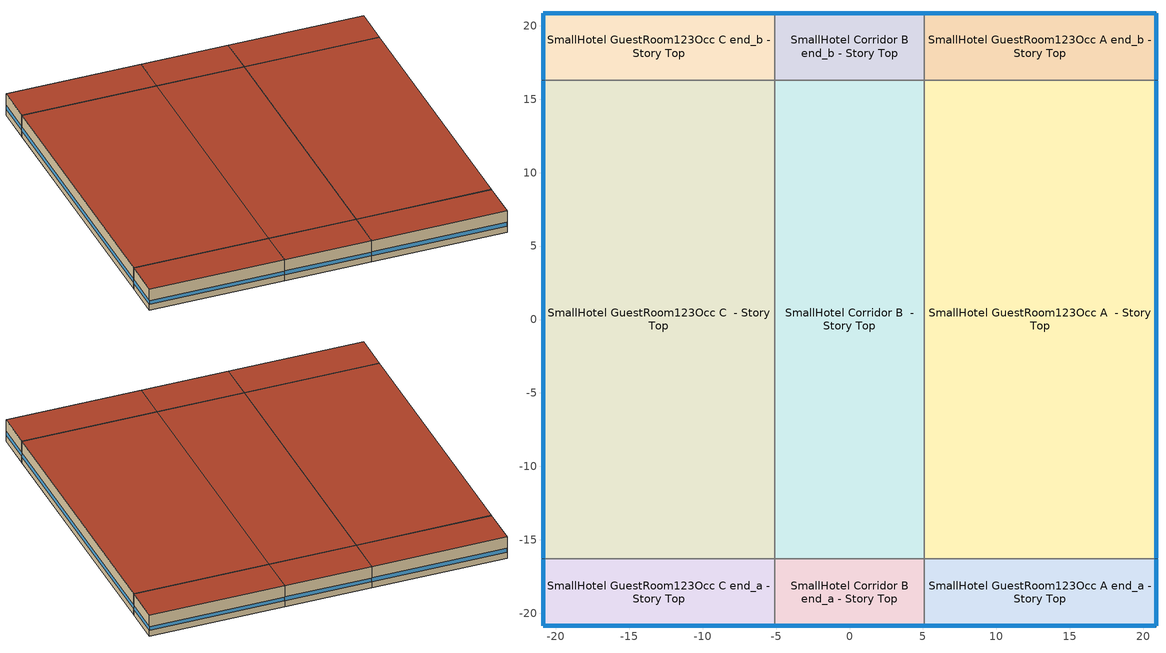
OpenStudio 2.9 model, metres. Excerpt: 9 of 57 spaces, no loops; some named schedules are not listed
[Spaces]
SmallHotel GuestRoom123Occ A end_a - Story Top
 floor adiabatic (Typical Interior Floor): 20.87,-20.87 5.08,-20.87 5.08,-16.3 20.87,-16.3 z2.74
 wall outside: 5.08,-20.87 20.87,-20.87 20.87,-16.3 z2.74:5.49
 wall to SmallHotel Corridor B end_a - Story Top: 5.08,-16.3 5.08,-20.87 z2.74:5.49
 wall to SmallHotel GuestRoom123Occ A  - Story Top: 20.87,-16.3 5.08,-16.3 z2.74:5.49
 window (Window U-0.91 SHGC 0.68): 5.11,-20.87 20.84,-20.87 / 20.87,-20.84 20.87,-16.32 z3.51:4
 roof outside (Typical IEAD Roof R-10.0): 20.87,-16.3 5.08,-16.3 5.08,-20.87 20.87,-20.87 z5.49
SmallHotel Corridor B end_a - Story Top
 floor adiabatic (Typical Interior Floor): 5.08,-20.87 -5.08,-20.87 -5.08,-16.3 5.08,-16.3 z2.74
 wall outside: -5.08,-20.87 5.08,-20.87 z2.74:5.49
 wall to SmallHotel GuestRoom123Occ C end_a - Story Top: -5.08,-16.3 -5.08,-20.87 z2.74:5.49
 wall to SmallHotel Corridor B  - Story Top: 5.08,-16.3 -5.08,-16.3 z2.74:5.49
 window (Window U-0.91 SHGC 0.68): -5.05,-20.87 5.05,-20.87 z3.51:4
 roof outside (Typical IEAD Roof R-10.0): 5.08,-16.3 -5.08,-16.3 -5.08,-20.87 5.08,-20.87 z5.49
SmallHotel GuestRoom123Occ C end_a - Story Top
 floor adiabatic (Typical Interior Floor): -5.08,-20.87 -20.87,-20.87 -20.87,-16.3 -5.08,-16.3 z2.74
 wall outside: -20.87,-16.3 -20.87,-20.87 -5.08,-20.87 z2.74:5.49
 wall to SmallHotel GuestRoom123Occ C  - Story Top: -5.08,-16.3 -20.87,-16.3 z2.74:5.49
 window (Window U-0.91 SHGC 0.68): -20.87,-16.32 -20.87,-20.84 / -20.84,-20.87 -5.11,-20.87 z3.51:4
 roof outside (Typical IEAD Roof R-10.0): -5.08,-16.3 -20.87,-16.3 -20.87,-20.87 -5.08,-20.87 z5.49
SmallHotel GuestRoom123Occ A  - Story Top
 floor adiabatic (Typical Interior Floor): 20.87,-16.3 5.08,-16.3 5.08,16.3 20.87,16.3 z2.74
 wall outside: 20.87,-16.3 20.87,16.3 z2.74:5.49
 wall to SmallHotel Corridor B  - Story Top: 5.08,16.3 5.08,-16.3 z2.74:5.49
 wall to SmallHotel GuestRoom123Occ A end_b - Story Top: 20.87,16.3 5.08,16.3 z2.74:5.49
 window (Window U-0.91 SHGC 0.68): 20.87,-16.27 20.87,16.27 z3.51:4
 roof outside (Typical IEAD Roof R-10.0): 20.87,16.3 5.08,16.3 5.08,-16.3 20.87,-16.3 z5.49
SmallHotel Corridor B  - Story Top
 floor adiabatic (Typical Interior Floor): 5.08,-16.3 -5.08,-16.3 -5.08,16.3 5.08,16.3 z2.74
 wall to SmallHotel GuestRoom123Occ C  - Story Top: -5.08,16.3 -5.08,-16.3 z2.74:5.49
 wall to SmallHotel Corridor B end_b - Story Top: 5.08,16.3 -5.08,16.3 z2.74:5.49
 roof outside (Typical IEAD Roof R-10.0): 5.08,16.3 -5.08,16.3 -5.08,-16.3 5.08,-16.3 z5.49
SmallHotel GuestRoom123Occ C  - Story Top
 floor adiabatic (Typical Interior Floor): -5.08,-16.3 -20.87,-16.3 -20.87,16.3 -5.08,16.3 z2.74
 wall outside: -20.87,16.3 -20.87,-16.3 z2.74:5.49
 wall to SmallHotel GuestRoom123Occ C end_b - Story Top: -5.08,16.3 -20.87,16.3 z2.74:5.49
 window (Window U-0.91 SHGC 0.68): -20.87,16.27 -20.87,-16.27 z3.51:4
 roof outside (Typical IEAD Roof R-10.0): -5.08,16.3 -20.87,16.3 -20.87,-16.3 -5.08,-16.3 z5.49
SmallHotel GuestRoom123Occ A end_b - Story Top
 floor adiabatic (Typical Interior Floor): 20.87,16.3 5.08,16.3 5.08,20.87 20.87,20.87 z2.74
 wall outside: 20.87,16.3 20.87,20.87 5.08,20.87 z2.74:5.49
 wall to SmallHotel Corridor B end_b - Story Top: 5.08,20.87 5.08,16.3 z2.74:5.49
 window (Window U-0.91 SHGC 0.68): 20.84,20.87 5.11,20.87 / 20.87,16.32 20.87,20.84 z3.51:4
 roof outside (Typical IEAD Roof R-10.0): 20.87,20.87 5.08,20.87 5.08,16.3 20.87,16.3 z5.49
SmallHotel Corridor B end_b - Story Top
 floor adiabatic (Typical Interior Floor): 5.08,16.3 -5.08,16.3 -5.08,20.87 5.08,20.87 z2.74
 wall outside: 5.08,20.87 -5.08,20.87 z2.74:5.49
 wall to SmallHotel GuestRoom123Occ C end_b - Story Top: -5.08,20.87 -5.08,16.3 z2.74:5.49
 window (Window U-0.91 SHGC 0.68): 5.05,20.87 -5.05,20.87 z3.51:4
 roof outside (Typical IEAD Roof R-10.0): 5.08,20.87 -5.08,20.87 -5.08,16.3 5.08,16.3 z5.49
SmallHotel GuestRoom123Occ C end_b - Story Top
 floor adiabatic (Typical Interior Floor): -5.08,16.3 -20.87,16.3 -20.87,20.87 -5.08,20.87 z2.74
 wall outside: -5.08,20.87 -20.87,20.87 -20.87,16.3 z2.74:5.49
 window (Window U-0.91 SHGC 0.68): -20.87,20.84 -20.87,16.32 / -5.11,20.87 -20.84,20.87 z3.51:4
 roof outside (Typical IEAD Roof R-10.0): -5.08,20.87 -20.87,20.87 -20.87,16.3 -5.08,16.3 z5.49
[Site]
Mobile Bates Field_AL_USA: Latitude {deg}=30.69; Longitude {deg}=-88.25; Time Zone {hr}=-6; Elevation {m}=67; Terrain=City
[Site:WaterMainsTemperature]
Calculation Method=Correlation; Annual Average Outdoor Air Temperature {C}=20.145; Maximum Difference In Monthly Average Outdoor Air Temperatures {deltaC}=19.61
[SizingPeriod:DesignDay] Daily Dry-Bulb Temperature Range {deltaC}=9.4; Barometric Pressure {Pa}=100523; Wind Speed {m/s}=3.3; Wind Direction {deg}=350; Sky Clearness=0; Rain Indicator=0; Snow Indicator=0; Day of Month=21; Month=7; Day Type=SummerDesignDay; Daylight Saving Time Indicator=0; Dry-Bulb Temperature Range Modifier Type=DefaultMultipliers; Solar Model Indicator=ASHRAETau; ASHRAE Taub=0.437; ASHRAE Taud=2.264
Name | Maximum Dry-Bulb Temperature {C} | Humidity Indicating Conditions at Maximum Dry-Bulb | Humidity Indicating Type
Mobile Bates Field Ann Clg .4% Condns DB=>MWB 1 | 34.3 | 25 | Wetbulb
Mobile Bates Field Ann Clg .4% Condns WB=>MDB 1 | 31.4 | 26.7 | Wetbulb
Mobile Bates Field Ann Clg 1% Condns DB=>MWB 1 | 33.3 | 24.7 | Wetbulb
Mobile Bates Field Ann Clg 2% Condns DP=>MDB 1 | 27.7 | 24.6 | Dewpoint
[ClimateZones]
Climate Zone Institution Name 1=ASHRAE; Climate Zone Document Name 1=ANSI/ASHRAE Standard 169; Climate Zone Document Year 1=2006; Climate Zone Value 1=ASHRAE 169-2013-2A
[Building]
ComStock DOE Ref Pre-1980|SmallHotel: North Axis {deg}=180; Default Construction Set=Res ComStock DOE Ref Pre-1980 - SmHotel - ASHRAE 169-2013-2A; Default Schedule Set=Building Default Schedule Set; Standards Building Type=SmallHotel
[Site:GroundTemperature:FCfactorMethod]
January Ground Temperature {C}=24.2; February Ground Temperature {C}=18.9; March Ground Temperature {C}=15.7; April Ground Temperature {C}=13.6; May Ground Temperature {C}=15.5; June Ground Temperature {C}=17.1; July Ground Temperature {C}=21.2; August Ground Temperature {C}=26.9; September Ground Temperature {C}=27.6; October Ground Temperature {C}=27.9; November Ground Temperature {C}=27.4; December Ground Temperature {C}=26.2
[DefaultConstructionSet]
Res ComStock DOE Ref Pre-1980 - SmHotel - ASHRAE 169-2013-2A: Default Exterior Surface Constructions=Default Surface Constructions 1; Default Interior Surface Constructions=Default Surface Constructions 2; Default Ground Contact Surface Constructions=Default Surface Constructions 3; Default Exterior SubSurface Constructions=Default Sub Surface Constructions 1; Default Interior SubSurface Constructions=Default Sub Surface Constructions 2; Interior Partition Construction=Typical Interior Partition
[DefaultSurfaceConstructions]
Name | Floor Construction | Wall Construction | Roof Ceiling Construction
Default Surface Constructions 1 | Typical Insulated Exterior Mass Floor | Typical Insulated Exterior Mass Wall R-6.62 | Typical Wood Joist Attic Floor R-10.0
Default Surface Constructions 2 | Typical Interior Floor | Typical Interior Wall | Typical Interior Ceiling
Default Surface Constructions 3 | Typical Insulated Carpeted 6in Slab Floor | Typical Insulated Basement Mass Wall
[Construction]
Typical Insulated Exterior Mass Floor: 4 in. Normalweight Concrete Floor, Typical Carpet Pad
Typical Wood Joist Attic Floor R-10.0: 5/8 in. Gypsum Board, Typical Insulation R-8.37
Typical Interior Floor: 100mm Normalweight concrete floor, CP02 CARPET PAD
Typical Interior Wall: G01 13mm gypsum board, G01 13mm gypsum board
Typical Interior Ceiling: CP02 CARPET PAD, 100mm Normalweight concrete floor
Typical Insulated Carpeted 6in Slab Floor: 6 in. Normalweight Concrete Floor, Typical Carpet Pad
Typical Insulated Basement Mass Wall: 8 in. Concrete Block Basement Wall
U 1.22 SHGC 0.54 Simple Glazing Window U-1.22 SHGC 0.54: U 1.22 SHGC 0.54 Simple Glazing U-1.22 SHGC 0.54
U 1.22 SHGC 0.54 Simple Glazing Window U-1.22 SHGC 0.54 1: U 1.22 SHGC 0.54 Simple Glazing U-1.22 SHGC 0.54 1
Typical Insulated Metal Door: F08 Metal surface, Typical Insulation R-4.23
U 0.88 SHGC 0.16 Sgl Ref-A-L Clr 6mm: REF A CLEAR LO 6MM
Typical Overhead Door: Typical Insulation R-4.23
Typical Interior Window: Clear 3mm
Typical Interior Door; Typical Interior Partition: G05 25mm wood
Typical Insulated Exterior Mass Wall R-6.62: 1IN Stucco, 8IN CONCRETE HW RefBldg, Typical Insulation R-4.23, 1/2IN Gypsum
Typical IEAD Roof R-10.0: Roof Membrane, Typical Insulation R-8.88, Metal Roof Surface
InteriorFurnishings 1: Std Wood 6inch 1
Window U-0.91 SHGC 0.68: Simple Glazing Single - No LowE - Clear - Wood
[Material] Thermal Absorptance=0.9
Name | Roughness | Thickness {m} | Conductivity {W/m-K} | Density {kg/m3} | Specific Heat {J/kg-K} | Solar Absorptance | Visible Absorptance
4 in. Normalweight Concrete Floor | MediumRough | 0.1016 | 2.31 | 2322 | 832 | 0.7 | 0.7
5/8 in. Gypsum Board | MediumSmooth | 0.0159 | 0.16 | 800 | 1090 | 0.7 | 0.7
100mm Normalweight concrete floor | MediumRough | 0.1016 | 2.31045 | 2322 | 832.557 | 0.7 | 0.7
G01 13mm gypsum board | Smooth | 0.0127 | 0.160031 | 800.001 | 1090.73 | 0.7 | 0.5
6 in. Normalweight Concrete Floor | MediumRough | 0.1524 | 2.31 | 2322 | 832 | 0.7 | 0.7
8 in. Concrete Block Basement Wall | MediumRough | 0.2032 | 1.326 | 1842 | 912 | 0.7 | 0.7
F08 Metal surface; Metal Roof Surface | Smooth | 0.0008 | 45.28 | 7824 | 500 | 0.7 | 0.7
G05 25mm wood | MediumSmooth | 0.0254 | 0.15 | 608 | 1630 | 0.5 | 0.5
1IN Stucco | Smooth | 0.0253 | 0.6918 | 1858 | 837 | 0.7 | 0.92
8IN CONCRETE HW RefBldg | Rough | 0.2032 | 1.311 | 2240 | 836.8 | 0.7 | 0.7
1/2IN Gypsum | Smooth | 0.0127 | 0.16 | 784.9 | 830 | 0.4 | 0.4
Roof Membrane | VeryRough | 0.0095 | 0.16 | 1121.29 | 1460 | 0.7 | 0.7
Std Wood 6inch 1 | MediumSmooth | 0.15 | 0.12 | 540 | 1210 | 0.7 | 0.7
[Material:NoMass] Roughness=Smooth; Thermal Absorptance=0.9; Solar Absorptance=0.7
Name | Thermal Resistance {m2-K/W} | Visible Absorptance
Typical Carpet Pad; CP02 CARPET PAD | 0.21648 | 0.8
Typical Insulation R-8.37 | 1.47329 | 0.7
Typical Insulation R-4.23 | 0.745657 | 0.7
Typical Insulation R-8.88 | 1.56434 | 0.7
[DefaultSubSurfaceConstructions]
Name | Fixed Window Construction | Operable Window Construction | Door Construction | Glass Door Construction | Overhead Door Construction | Tubular Daylight Dome Construction | Tubular Daylight Diffuser Construction
Default Sub Surface Constructions 1 | U 1.22 SHGC 0.54 Simple Glazing Window U-1.22 SHGC 0.54 | U 1.22 SHGC 0.54 Simple Glazing Window U-1.22 SHGC 0.54 1 | Typical Insulated Metal Door | U 0.88 SHGC 0.16 Sgl Ref-A-L Clr 6mm | Typical Overhead Door | Typical Interior Window | Typical Interior Window
Default Sub Surface Constructions 2 | Typical Interior Window | Typical Interior Window | Typical Interior Door
[WindowMaterial:SimpleGlazingSystem]
Name | U-Factor {W/m2-K} | Solar Heat Gain Coefficient | Visible Transmittance
U 1.22 SHGC 0.54 Simple Glazing U-1.22 SHGC 0.54; U 1.22 SHGC 0.54 Simple Glazing U-1.22 SHGC 0.54 1 | 6.92748 | 0.54 | 0.38
Simple Glazing Single - No LowE - Clear - Wood | 5.16722 | 0.683 | 0.723
[WindowMaterial:Glazing] Optical Data Type=SpectralAverage; Infrared Transmittance at Normal Incidence=0; Front Side Infrared Hemispherical Emissivity=0.84; Conductivity {W/m-K}=0.9; Dirt Correction Factor for Solar and Visible Transmittance=1; Solar Diffusing=No
Name | Thickness {m} | Solar Transmittance at Normal Incidence | Front Side Solar Reflectance at Normal Incidence | Back Side Solar Reflectance at Normal Incidence | Visible Transmittance at Normal Incidence | Front Side Visible Reflectance at Normal Incidence | Back Side Visible Reflectance at Normal Incidence | Back Side Infrared Hemispherical Emissivity
REF A CLEAR LO 6MM | 0.006 | 0.066 | 0.341 | 0.493 | 0.08 | 0.41 | 0.37 | 0.4
Clear 3mm | 0.003 | 0.837 | 0.075 | 0.075 | 0.898 | 0.081 | 0.081 | 0.84
[SpaceType] Standards Building Type=SmallHotel
Name | Default Schedule Set | Design Specification Outdoor Air Object | Standards Space Type
SmallHotel Corridor - ComStock DOE Ref Pre-1980 | SmallHotel Corridor Schedule Set | SmallHotel Corridor Ventilation | Corridor
SmallHotel GuestRoom123Occ - ComStock DOE Ref Pre-1980 | SmallHotel GuestRoom123Occ Schedule Set | SmallHotel GuestRoom123Occ Ventilation | GuestRoom123Occ
[BuildingStory]
Story Top: Nominal Z Coordinate {m}=2.7432; Nominal Floor to Floor Height {m}=2.7432
[Space] Building Story=Story Top
Name | Space Type | Thermal Zone
SmallHotel GuestRoom123Occ A end_a - Story Top | SmallHotel GuestRoom123Occ - ComStock DOE Ref Pre-1980 | Zone SmallHotel GuestRoom123Occ A end_a - Story Top
SmallHotel Corridor B end_a - Story Top | SmallHotel Corridor - ComStock DOE Ref Pre-1980 | Zone SmallHotel Corridor B end_a - Story Top
SmallHotel GuestRoom123Occ C end_a - Story Top | SmallHotel GuestRoom123Occ - ComStock DOE Ref Pre-1980 | Zone SmallHotel GuestRoom123Occ C end_a - Story Top
SmallHotel GuestRoom123Occ A  - Story Top | SmallHotel GuestRoom123Occ - ComStock DOE Ref Pre-1980 | Zone SmallHotel GuestRoom123Occ A  - Story Top
SmallHotel Corridor B  - Story Top | SmallHotel Corridor - ComStock DOE Ref Pre-1980 | Zone SmallHotel Corridor B  - Story Top
SmallHotel GuestRoom123Occ C  - Story Top | SmallHotel GuestRoom123Occ - ComStock DOE Ref Pre-1980 | Zone SmallHotel GuestRoom123Occ C  - Story Top
SmallHotel GuestRoom123Occ A end_b - Story Top | SmallHotel GuestRoom123Occ - ComStock DOE Ref Pre-1980 | Zone SmallHotel GuestRoom123Occ A end_b - Story Top
SmallHotel Corridor B end_b - Story Top | SmallHotel Corridor - ComStock DOE Ref Pre-1980 | Zone SmallHotel Corridor B end_b - Story Top
SmallHotel GuestRoom123Occ C end_b - Story Top | SmallHotel GuestRoom123Occ - ComStock DOE Ref Pre-1980 | Zone SmallHotel GuestRoom123Occ C end_b - Story Top
[ThermalZone] Multiplier=1; Use Ideal Air Loads=No
Name | Thermostat
Zone SmallHotel GuestRoom123Occ A end_a - Story Top | SmallHotel GuestRoom123Occ - ComStock DOE Ref Pre-1980 Thermostat 2
Zone SmallHotel Corridor B end_a - Story Top | SmallHotel Corridor - ComStock DOE Ref Pre-1980 Thermostat 2
Zone SmallHotel GuestRoom123Occ C end_a - Story Top | SmallHotel GuestRoom123Occ - ComStock DOE Ref Pre-1980 Thermostat 6
Zone SmallHotel GuestRoom123Occ A  - Story Top | SmallHotel GuestRoom123Occ - ComStock DOE Ref Pre-1980 Thermostat 1
Zone SmallHotel Corridor B  - Story Top | SmallHotel Corridor - ComStock DOE Ref Pre-1980 Thermostat 1
Zone SmallHotel GuestRoom123Occ C  - Story Top | SmallHotel GuestRoom123Occ - ComStock DOE Ref Pre-1980 Thermostat 5
Zone SmallHotel GuestRoom123Occ A end_b - Story Top | SmallHotel GuestRoom123Occ - ComStock DOE Ref Pre-1980 Thermostat 3
Zone SmallHotel Corridor B end_b - Story Top | SmallHotel Corridor - ComStock DOE Ref Pre-1980 Thermostat 3
Zone SmallHotel GuestRoom123Occ C end_b - Story Top | SmallHotel GuestRoom123Occ - ComStock DOE Ref Pre-1980 Thermostat 7
[Sizing:Zone] Zone Cooling Design Supply Air Temperature Input Method=SupplyAirTemperature; Zone Cooling Design Supply Air Temperature Difference {deltaC}=11.11; Zone Heating Design Supply Air Temperature Input Method=SupplyAirTemperature; Zone Heating Design Supply Air Temperature Difference {deltaC}=11.11; Zone Heating Design Supply Air Humidity Ratio {kg-H2O/kg-air}=0.008; Cooling Design Air Flow Method=DesignDay; Heating Design Air Flow Method=DesignDay; Account for Dedicated Outdoor Air System=No; Dedicated Outdoor Air System Control Strategy=NeutralSupplyAir; Dedicated Outdoor Air Low Setpoint Temperature for Design {C}=autosize; Dedicated Outdoor Air High Setpoint Temperature for Design {C}=autosize
Name | Zone Cooling Design Supply Air Temperature {C} | Zone Heating Design Supply Air Temperature {C} | Zone Cooling Design Supply Air Humidity Ratio {kg-H2O/kg-air}
Zone SmallHotel GuestRoom123Vac A end_a - Story Ground; Zone SmallHotel GuestRoom123Vac B end_a - Story Ground; Zone SmallHotel GuestRoom123Vac C end_a - Story Ground; Zone SmallHotel GuestRoom123Vac A  - Story Ground; Zone SmallHotel GuestRoom123Vac B  - Story Ground; Zone SmallHotel GuestRoom123Vac C  - Story Ground; Zone SmallHotel Exercise A  - Story Ground; Zone SmallHotel Exercise B  - Story Ground; Zone SmallHotel Exercise C  - Story Ground; Zone SmallHotel Mechanical A  - Story Ground; Zone SmallHotel Mechanical B  - Story Ground; Zone SmallHotel Mechanical C  - Story Ground; Zone SmallHotel PublicRestroom A  - Story Ground; Zone SmallHotel PublicRestroom B  - Story Ground; Zone SmallHotel PublicRestroom C  - Story Ground; Zone SmallHotel StaffLounge A  - Story Ground; Zone SmallHotel StaffLounge B  - Story Ground; Zone SmallHotel StaffLounge C  - Story Ground; Zone SmallHotel Meeting A  - Story Ground; Zone SmallHotel Meeting B  - Story Ground; Zone SmallHotel Meeting C  - Story Ground; Zone SmallHotel Laundry A  - Story Ground; Zone SmallHotel Laundry B  - Story Ground; Zone SmallHotel Laundry C  - Story Ground; Zone SmallHotel Office A  - Story Ground | 13.8889 | 50 | 0.008
Zone SmallHotel Elec/MechRoom A  - Story Ground; Zone SmallHotel Elec/MechRoom B  - Story Ground; Zone SmallHotel Elec/MechRoom C  - Story Ground; Zone SmallHotel ElevatorCore A  - Story Ground; Zone SmallHotel ElevatorCore B  - Story Ground; Zone SmallHotel ElevatorCore C  - Story Ground | 14 | 40 | 0.0085
[Lights:Definition] Design Level Calculation Method=Watts/Area; Fraction Visible=0.2; Return Air Fraction=0
Name | Watts per Space Floor Area {W/m2} | Fraction Radiant
SmallHotel GuestRoom123Occ - ComStock DOE Ref Pre-1980 Task Lights Definition | 20.7749 | 0.125
SmallHotel Corridor - ComStock DOE Ref Pre-1980 General Lights Definition | 3.7501 | 0.31
[DesignSpecification:OutdoorAir] Outdoor Air Method=Sum
Name | Outdoor Air Flow per Floor Area {m3/s-m2}
SmallHotel Corridor Ventilation | 0.000254
SmallHotel GuestRoom123Occ Ventilation | 0.0004318
[DefaultScheduleSet]
Name | Number of People Schedule | People Activity Level Schedule | Lighting Schedule | Electric Equipment Schedule | Infiltration Schedule | Hours of Operation Schedule
SmallHotel Corridor Schedule Set | SmallHotel Bldg Occ | SmallHotel Activity | Always On | SmallHotel Bldg Equip | SmallHotel Infil Half On
SmallHotel GuestRoom123Occ Schedule Set | SmallHotel GuestRoom Occ | SmallHotel Activity | SmallHotel GuestRoom Light | SmallHotel GuestRoom Equip | SmallHotel Infil Half On
Building Default Schedule Set |  |  |  |  |  | Building Hours of Operation NonResidential
[ElectricEquipment:Definition]
SmallHotel GuestRoom123Occ Elec Equip Definition: Design Level Calculation Method=Watts/Area; Watts per Space Floor Area {W/m2}=14.316; Fraction Latent=0; Fraction Radiant=0.5; Fraction Lost=0
[ElectricEquipment]
SmallHotel GuestRoom123Occ Elec Equip: Electric Equipment Definition=SmallHotel GuestRoom123Occ Elec Equip Definition; Space or SpaceType=SmallHotel GuestRoom123Occ - ComStock DOE Ref Pre-1980
[People:Definition]
SmallHotel GuestRoom123Occ People Definition: Number of People Calculation Method=People/Area; People per Space Floor Area {person/m2}=0.0427327; Fraction Radiant=0.3
[People]
SmallHotel GuestRoom123Occ People: People Definition=SmallHotel GuestRoom123Occ People Definition; Space or SpaceType=SmallHotel GuestRoom123Occ - ComStock DOE Ref Pre-1980; Work Efficiency Schedule=Work Efficiency Schedule; Clothing Insulation Schedule=Clothing Schedule; Air Velocity Schedule=Air Velocity Schedule; Multiplier=1
[SpaceInfiltration:DesignFlowRate] Schedule=Always On Discrete; Design Flow Rate Calculation Method=Flow/ExteriorArea; Constant Term Coefficient=0; Temperature Term Coefficient=0; Velocity Term Coefficient=0.224; Velocity Squared Term Coefficient=0
Name | Space or SpaceType | Flow per Exterior Surface Area {m3/s-m2}
SmallHotel Corridor B end_a - Story Top Infiltration | SmallHotel Corridor B end_a - Story Top | 0.000384462
SmallHotel Corridor B end_b - Story Top Infiltration | SmallHotel Corridor B end_b - Story Top | 0.000384462
SmallHotel GuestRoom123Occ A  - Story Top Infiltration | SmallHotel GuestRoom123Occ A  - Story Top | 0.000151762
SmallHotel GuestRoom123Occ A end_a - Story Top Infiltration | SmallHotel GuestRoom123Occ A end_a - Story Top | 0.000447228
SmallHotel GuestRoom123Occ A end_b - Story Top Infiltration | SmallHotel GuestRoom123Occ A end_b - Story Top | 0.000447228
SmallHotel GuestRoom123Occ C  - Story Top Infiltration | SmallHotel GuestRoom123Occ C  - Story Top | 0.000151762
SmallHotel GuestRoom123Occ C end_a - Story Top Infiltration | SmallHotel GuestRoom123Occ C end_a - Story Top | 0.000447228
SmallHotel GuestRoom123Occ C end_b - Story Top Infiltration | SmallHotel GuestRoom123Occ C end_b - Story Top | 0.000447228
[Exterior:Lights:Definition]
Name | Design Level {W}
Parking Areas and Drives Def (W/ft^2) | 0.0497494
Building Facades Def (W/ft^2) | 0.25
Main Entries Def (W/ft) | 30
Other Doors Def (W/ft) | 25
Entry Canopies Def (W/ft^2) | 1.5
[Exterior:Lights] Schedule=Always On Discrete; Control Option=AstronomicalClock
Name | Exterior Lights Definition | Multiplier
Parking Areas and Drives | Parking Areas and Drives Def (W/ft^2) | 27064.8
Building Facades | Building Facades Def (W/ft^2) | 4929.5
Main Entries | Main Entries Def (W/ft) | 30
Other Doors | Other Doors Def (W/ft) | 216.825
Entry Canopies | Entry Canopies Def (W/ft^2) | 720
[ThermostatSetpoint:DualSetpoint] Heating Setpoint Temperature Schedule=SmallHotel HtgSetp; Cooling Setpoint Temperature Schedule=SmallHotel ClgSetp
SmallHotel Corridor - ComStock DOE Ref Pre-1980 Thermostat 1; SmallHotel Corridor - ComStock DOE Ref Pre-1980 Thermostat 2; SmallHotel Corridor - ComStock DOE Ref Pre-1980 Thermostat 3; SmallHotel GuestRoom123Occ - ComStock DOE Ref Pre-1980 Thermostat 1; SmallHotel GuestRoom123Occ - ComStock DOE Ref Pre-1980 Thermostat 2; SmallHotel GuestRoom123Occ - ComStock DOE Ref Pre-1980 Thermostat 3; SmallHotel GuestRoom123Occ - ComStock DOE Ref Pre-1980 Thermostat 5; SmallHotel GuestRoom123Occ - ComStock DOE Ref Pre-1980 Thermostat 6; SmallHotel GuestRoom123Occ - ComStock DOE Ref Pre-1980 Thermostat 7
[InternalMass:Definition]
Internal Mass Definition 2: Construction=InteriorFurnishings 1; Design Level Calculation Method=SurfaceArea/Area; Surface Area per Space Floor Area=2
[InternalMass] Internal Mass Definition=Internal Mass Definition 2; Multiplier=1
Name | Space or SpaceType
SmallHotel GuestRoom123Occ C end_b - Story Top Mass | SmallHotel GuestRoom123Occ C end_b - Story Top
SmallHotel Corridor B end_b - Story Top Mass | SmallHotel Corridor B end_b - Story Top
SmallHotel GuestRoom123Occ A end_b - Story Top Mass | SmallHotel GuestRoom123Occ A end_b - Story Top
SmallHotel GuestRoom123Occ C  - Story Top Mass | SmallHotel GuestRoom123Occ C  - Story Top
SmallHotel Corridor B  - Story Top Mass | SmallHotel Corridor B  - Story Top
SmallHotel GuestRoom123Occ A end_a - Story Top Mass | SmallHotel GuestRoom123Occ A end_a - Story Top
SmallHotel Corridor B end_a - Story Top Mass | SmallHotel Corridor B end_a - Story Top
SmallHotel GuestRoom123Occ A  - Story Top Mass | SmallHotel GuestRoom123Occ A  - Story Top
SmallHotel GuestRoom123Occ C end_a - Story Top Mass | SmallHotel GuestRoom123Occ C end_a - Story Top
[Lights] Fraction Replaceable=1
Name | Lights Definition | Space or SpaceType
SmallHotel GuestRoom123Occ - ComStock DOE Ref Pre-1980 Task Lighting | SmallHotel GuestRoom123Occ - ComStock DOE Ref Pre-1980 Task Lights Definition | SmallHotel GuestRoom123Occ - ComStock DOE Ref Pre-1980
SmallHotel Corridor - ComStock DOE Ref Pre-1980 General Lighting | SmallHotel Corridor - ComStock DOE Ref Pre-1980 General Lights Definition | SmallHotel Corridor - ComStock DOE Ref Pre-1980
[Schedule:Ruleset]
Name | Default Day Schedule | Summer Design Day Schedule | Winter Design Day Schedule
SmallHotel Bldg Occ | SmallHotel Bldg Occ Default | SmallHotel Bldg Occ Summer Design Day | SmallHotel Bldg Occ Winter Design Day
SmallHotel Activity | SmallHotel Activity Default | SmallHotel Activity Summer Design Day | SmallHotel Activity Winter Design Day
Always On | Always On Default
SmallHotel Bldg Equip | SmallHotel Bldg Equip Default | SmallHotel Bldg Equip Summer Design Day | SmallHotel Bldg Equip Winter Design Day
SmallHotel Infil Half On | SmallHotel Infil Half On Default | SmallHotel Infil Half On Summer Design Day | SmallHotel Infil Half On Winter Design Day
Clothing Schedule | Clothing Schedule Default Winter Clothes
Air Velocity Schedule | Air Velocity Schedule Default
Work Efficiency Schedule | Work Efficiency Schedule Default
SmallHotel GuestRoom Occ | SmallHotel GuestRoom Occ Default | SmallHotel GuestRoom Occ Summer Design Day | SmallHotel GuestRoom Occ Winter Design Day
SmallHotel GuestRoom Light | SmallHotel GuestRoom Light Default | SmallHotel GuestRoom Light Summer Design Day | SmallHotel GuestRoom Light Winter Design Day
SmallHotel GuestRoom Equip | SmallHotel GuestRoom Equip Default | SmallHotel GuestRoom Equip Summer Design Day | SmallHotel GuestRoom Equip Winter Design Day
SmallHotel HtgSetp | SmallHotel HtgSetp Default | SmallHotel HtgSetp Summer Design Day | SmallHotel HtgSetp Winter Design Day
SmallHotel ClgSetp | SmallHotel ClgSetp Default | SmallHotel ClgSetp Summer Design Day | SmallHotel ClgSetp Winter Design Day
Building Hours of Operation NonResidential | Building Hours of Operation NonResidential Default | Building Hours of Operation NonResidential Summer Design Day | Building Hours of Operation NonResidential Winter Design Day
[Schedule:Day]
SmallHotel Bldg Occ Default: Yes, 0, 3, 0.571375, 0, 13, 0.573358, 0, 23, 0.575341, 0, 33, 0.577323, 0, 43, 0.579306, 0, 53, 0.581289, 1, 3, 0.583271, 1, 13, 0.585254, 1, 23, 0.587237, 1, 33, 0.589219, 1, 43, 0.591202, 1, 53, 0.593185, 2, 3, 0.595167, 2, 13, 0.59715, 2, 23, 0.599133, 2, 33, 0.601115, 2, 43, 0.603098, 2, 53, 0.605081, 3, 3, 0.607063, 3, 13, 0.609046, 3, 23, 0.611029, 3, 33, 0.613011, 3, 43, 0.614994, 3, 53, 0.616976, 4, 3, 0.618959, 4, 13, 0.620942, 4, 23, 0.622924, 4, 33, 0.624907, 4, 43, 0.62689, 4, 53, 0.628872, 5, 3, 0.630855, 5, 13, 0.632838, 5, 23, 0.63482, 5, 33, 0.636803, 5, 43, 0.638786, 5, 53, 0.640768, 6, 3, 0.642751, 6, 13, 0.644734, 6, 23, 0.646716, 6, 33, 0.648699, 6, 43, 0.650682, 6, 53, 0.652664, 7, 3, 0.654647, 7, 13, 0.656629, 7, 23, 0.658612, 7, 33, 0.660595, 7, 43, 0.662577, 7, 53, 0.66456, 8, 3, 0.666543, 8, 13, 0.668525, 8, 23, 0.670508, 8, 33, 0.672491, 8, 43, 0.674473, 8, 53, 0.676456, 9, 3, 0.678439, 9, 13, 0.680421, 9, 23, 0.682404, 9, 33, 0.684387, 9, 43, 0.686369, 9, 53, 0.688352, 10, 3, 0.690335, 10, 13, 0.692317, 10, 23, 0.6943, 10, 33, 0.696283, 10, 43, 0.698265, 10, 52, 0.7, 11, 22, 0.7, 11, 32, 0.716667, 11, 42, 0.733333, 11, 52, 0.75, 12, 2, 0.766667, 12, 12, 0.783333, 12, 22, 0.8, 12, 32, 0.816667, 12, 42, 0.833333, 12, 52, 0.85, 13, 2, 0.866667, 13, 12, 0.883333, 13, 22, 0.9, 18, 3, 0.9, 18, 13, 0.501983, 18, 23, 0.503965, 18, 33, 0.505948, 18, 43, 0.507931, 18, 53, 0.509913, 19, 3, 0.511896, 19, 13, 0.513879, 19, 23, 0.515861, 19, 33, 0.517844, 19, 43, 0.519827, 19, 53, 0.521809, 20, 3, 0.523792, 20, 13, 0.525774, 20, 23, 0.527757, 20, 33, 0.52974, 20, 43, 0.531722, 20, 53, 0.533705, 21, 3, 0.535688, 21, 13, 0.53767, 21, 23, 0.539653, 21, 33, 0.541636, 21, 43, 0.543618, 21, 53, 0.545601, 22, 3, 0.547584, 22, 13, 0.549566, 22, 23, 0.551549, 22, 33, 0.553532, 22, 43, 0.555514, 22, 53, 0.557497, 23, 3, 0.55948, 23, 13, 0.561462, 23, 23, 0.563445, 23, 33, 0.565428, 23, 43, 0.56741, 23, 53, 0.569393, 24, 0, 0.571375
SmallHotel Bldg Occ Sat Day: Yes, 10, 22, 0.6, 10, 32, 0.605556, 10, 42, 0.611111, 10, 52, 0.616667, 11, 2, 0.622222, 11, 12, 0.627778, 11, 22, 0.633333, 11, 32, 0.638889, 11, 42, 0.644444, 11, 52, 0.65, 12, 2, 0.655556, 12, 12, 0.661111, 12, 22, 0.666667, 12, 32, 0.672222, 12, 42, 0.677778, 12, 52, 0.683333, 13, 2, 0.688889, 13, 12, 0.694444, 13, 22, 0.7, 13, 32, 0.711111, 13, 42, 0.722222, 13, 52, 0.733333, 14, 2, 0.744444, 14, 12, 0.755556, 14, 22, 0.766667, 14, 32, 0.777778, 14, 42, 0.788889, 14, 52, 0.8, 15, 2, 0.811111, 15, 12, 0.822222, 15, 22, 0.833333, 15, 32, 0.844444, 15, 42, 0.855556, 15, 52, 0.866667, 16, 2, 0.877778, 16, 12, 0.888889, 16, 22, 0.9, 18, 3, 0.9, 24, 0, 0.6
SmallHotel Bldg Occ Summer Design Day; SmallHotel Bldg Equip Summer Design Day; Clothing Schedule Default Winter Clothes; SmallHotel GuestRoom Occ Summer Design Day; SmallHotel GuestRoom Light Summer Design Day; SmallHotel GuestRoom Equip Summer Design Day; Building Hours of Operation NonResidential Winter Design Day; Building Hours of Operation NonResidential Summer Design Day: 24, 0, 1
SmallHotel Bldg Occ Sun Day: Yes, 0, 5, 0.278616, 0, 15, 0.277358, 0, 25, 0.276101, 0, 35, 0.274843, 0, 45, 0.273585, 0, 55, 0.272327, 1, 5, 0.271069, 1, 15, 0.269811, 1, 25, 0.268553, 1, 35, 0.267296, 1, 45, 0.266038, 1, 55, 0.26478, 2, 5, 0.263522, 2, 15, 0.262264, 2, 25, 0.261006, 2, 35, 0.259748, 2, 45, 0.258491, 2, 55, 0.257233, 3, 5, 0.255975, 3, 15, 0.254717, 3, 25, 0.253459, 3, 35, 0.252201, 3, 45, 0.250943, 3, 55, 0.249686, 4, 5, 0.248428, 4, 15, 0.24717, 4, 25, 0.245912, 4, 35, 0.244654, 4, 45, 0.243396, 4, 55, 0.242138, 5, 5, 0.240881, 5, 15, 0.239623, 5, 25, 0.238365, 5, 35, 0.237107, 5, 45, 0.235849, 5, 55, 0.234591, 6, 5, 0.233333, 6, 15, 0.232075, 6, 25, 0.230818, 6, 35, 0.22956, 6, 45, 0.228302, 6, 55, 0.227044, 7, 5, 0.225786, 7, 15, 0.224528, 7, 25, 0.22327, 7, 35, 0.222013, 7, 45, 0.220755, 7, 55, 0.219497, 8, 5, 0.218239, 8, 15, 0.216981, 8, 25, 0.215723, 8, 35, 0.214465, 8, 45, 0.213208, 8, 55, 0.21195, 9, 5, 0.210692, 9, 15, 0.209434, 9, 25, 0.208176, 9, 35, 0.206918, 9, 45, 0.20566, 9, 55, 0.204403, 10, 5, 0.203145, 10, 15, 0.201887, 10, 25, 0.200629, 10, 30, 0.2, 12, 0, 0.2, 12, 9, 0.216667, 12, 19, 0.233333, 12, 29, 0.25, 12, 39, 0.266667, 12, 49, 0.283333, 12, 59, 0.3, 13, 0, 0.3, 13, 9, 0.316667, 13, 19, 0.333333, 13, 29, 0.35, 13, 39, 0.366667, 13, 49, 0.383333, 13, 59, 0.4, 14, 0, 0.4, 14, 9, 0.791919, 14, 19, 0.783838, 14, 29, 0.775758, 14, 39, 0.767677, 14, 49, 0.759596, 14, 59, 0.751515, 15, 9, 0.743434, 15, 19, 0.735354, 15, 29, 0.727273, 15, 39, 0.719192, 15, 49, 0.711111, 15, 59, 0.70303, 16, 3, 0.7, 16, 13, 0.687597, 16, 23, 0.675194, 16, 33, 0.662791, 16, 43, 0.650388, 16, 53, 0.637984, 17, 3, 0.625581, 17, 13, 0.613178, 17, 23, 0.600775, 17, 33, 0.588372, 17, 43, 0.575969, 17, 53, 0.563566, 18, 3, 0.551163, 18, 13, 0.53876, 18, 23, 0.526357, 18, 33, 0.513953, 18, 43, 0.50155, 18, 45, 0.5, 19, 15, 0.5, 19, 25, 0.483333, 19, 35, 0.466667, 19, 45, 0.45, 19, 55, 0.433333, 20, 5, 0.416667, 20, 15, 0.4, 20, 25, 0.383333, 20, 35, 0.366667, 20, 45, 0.35, 20, 55, 0.333333, 21, 5, 0.316667, 21, 15, 0.3, 21, 25, 0.298742, 21, 35, 0.297484, 21, 45, 0.296226, 21, 55, 0.294969, 22, 5, 0.293711, 22, 15, 0.292453, 22, 25, 0.291195, 22, 35, 0.289937, 22, 45, 0.288679, 22, 55, 0.287421, 23, 5, 0.286164, 23, 15, 0.284906, 23, 25, 0.283648, 23, 35, 0.28239, 23, 45, 0.281132, 23, 55, 0.279874, 24, 0, 0.278616
SmallHotel Bldg Occ Winter Design Day; SmallHotel Bldg Equip Winter Design Day; Work Efficiency Schedule Default; SmallHotel GuestRoom Occ Winter Design Day; SmallHotel GuestRoom Light Winter Design Day; SmallHotel GuestRoom Equip Winter Design Day: 24, 0, 0
SmallHotel Activity Default: Yes, 14, 52, 120, 24, 0, 120
SmallHotel Activity Winter Design Day; SmallHotel Activity Summer Design Day: 24, 0, 120
Always On Default: Yes, 14, 52, 1, 24, 0, 1
SmallHotel Bldg Equip Default: Yes, 0, 2, 0.762222, 0, 12, 0.764444, 0, 22, 0.766667, 0, 32, 0.768889, 0, 42, 0.771111, 0, 52, 0.773333, 1, 2, 0.775556, 1, 12, 0.777778, 1, 22, 0.78, 1, 32, 0.782222, 1, 42, 0.784444, 1, 52, 0.786667, 2, 2, 0.788889, 2, 12, 0.791111, 2, 22, 0.793333, 2, 32, 0.795556, 2, 42, 0.797778, 2, 52, 0.8, 3, 2, 0.802222, 3, 12, 0.804444, 3, 22, 0.806667, 3, 32, 0.808889, 3, 42, 0.811111, 3, 52, 0.813333, 4, 2, 0.815556, 4, 12, 0.817778, 4, 22, 0.82, 4, 32, 0.822222, 4, 42, 0.824444, 4, 52, 0.826667, 5, 2, 0.828889, 5, 12, 0.831111, 5, 22, 0.833333, 5, 32, 0.835556, 5, 42, 0.837778, 5, 52, 0.84, 6, 2, 0.842222, 6, 12, 0.844444, 6, 22, 0.846667, 6, 32, 0.848889, 6, 42, 0.851111, 6, 52, 0.853333, 7, 2, 0.855556, 7, 12, 0.857778, 7, 22, 0.86, 7, 32, 0.862222, 7, 42, 0.864444, 7, 52, 0.866667, 8, 2, 0.868889, 8, 12, 0.871111, 8, 22, 0.873333, 8, 32, 0.875556, 8, 42, 0.877778, 8, 52, 0.88, 9, 2, 0.882222, 9, 12, 0.884444, 9, 22, 0.886667, 9, 32, 0.888889, 9, 42, 0.891111, 9, 52, 0.893333, 10, 2, 0.895556, 10, 12, 0.897778, 10, 22, 0.9, 10, 32, 0.908333, 10, 42, 0.916667, 10, 52, 0.925, 11, 2, 0.933333, 11, 12, 0.941667, 11, 22, 0.95, 11, 32, 0.941667, 11, 42, 0.933333, 11, 52, 0.925, 12, 2, 0.916667, 12, 12, 0.908333, 12, 22, 0.9, 12, 32, 0.866667, 12, 42, 0.833333, 12, 52, 0.8, 13, 2, 0.766667, 13, 12, 0.733333, 13, 22, 0.7, 13, 32, 0.65, 13, 42, 0.6, 13, 52, 0.55, 14, 2, 0.5, 14, 12, 0.45, 14, 22, 0.4, 14, 32, 0.383333, 14, 42, 0.366667, 14, 52, 0.35, 15, 2, 0.333333, 15, 12, 0.316667, 15, 22, 0.3, 15, 32, 0.291667, 15, 42, 0.283333, 15, 52, 0.275, 16, 2, 0.266667, 16, 12, 0.258333, 16, 22, 0.25, 16, 32, 0.241667, 16, 42, 0.233333, 16, 52, 0.225, 17, 2, 0.216667, 17, 12, 0.208333, 17, 22, 0.2, 19, 22, 0.2, 19, 32, 0.702222, 19, 42, 0.704444, 19, 52, 0.706667, 20, 2, 0.708889, 20, 12, 0.711111, 20, 22, 0.713333, 20, 32, 0.715556, 20, 42, 0.717778, 20, 52, 0.72, 21, 2, 0.722222, 21, 12, 0.724444, 21, 22, 0.726667, 21, 32, 0.728889, 21, 42, 0.731111, 21, 52, 0.733333, 22, 2, 0.735556, 22, 12, 0.737778, 22, 22, 0.74, 22, 32, 0.742222, 22, 42, 0.744444, 22, 52, 0.746667, 23, 2, 0.748889, 23, 12, 0.751111, 23, 22, 0.753333, 23, 32, 0.755556, 23, 42, 0.757778, 23, 52, 0.76, 24, 0, 0.762222
SmallHotel Infil Half On Default; SmallHotel Infil Half On Winter Design Day; SmallHotel Infil Half On Summer Design Day; Clothing Schedule Summer Clothes: 24, 0, 0.5
Air Velocity Schedule Default: 24, 0, 0.2
SmallHotel GuestRoom Occ Default: Yes, 0, 3, 0.403532, 0, 13, 0.405019, 0, 23, 0.406506, 0, 33, 0.407993, 0, 43, 0.40948, 0, 53, 0.410967, 1, 3, 0.412454, 1, 13, 0.413941, 1, 23, 0.415428, 1, 33, 0.416914, 1, 43, 0.418401, 1, 53, 0.419888, 2, 3, 0.421375, 2, 13, 0.422862, 2, 23, 0.424349, 2, 33, 0.425836, 2, 43, 0.427323, 2, 53, 0.42881, 3, 3, 0.430297, 3, 13, 0.431784, 3, 23, 0.433271, 3, 33, 0.434758, 3, 43, 0.436245, 3, 53, 0.437732, 4, 3, 0.439219, 4, 13, 0.440706, 4, 23, 0.442193, 4, 33, 0.44368, 4, 43, 0.445167, 4, 53, 0.446654, 5, 3, 0.448141, 5, 13, 0.449628, 5, 23, 0.451115, 5, 33, 0.452602, 5, 43, 0.454089, 5, 53, 0.455576, 6, 3, 0.457063, 6, 13, 0.45855, 6, 23, 0.460037, 6, 33, 0.461524, 6, 43, 0.463011, 6, 53, 0.464498, 7, 3, 0.465985, 7, 13, 0.467472, 7, 23, 0.468959, 7, 33, 0.470446, 7, 43, 0.471933, 7, 53, 0.47342, 8, 3, 0.474907, 8, 13, 0.476394, 8, 23, 0.477881, 8, 33, 0.479368, 8, 43, 0.480855, 8, 53, 0.482342, 9, 3, 0.483829, 9, 13, 0.485316, 9, 23, 0.486803, 9, 33, 0.48829, 9, 43, 0.489777, 9, 53, 0.491264, 10, 3, 0.492751, 10, 13, 0.494238, 10, 23, 0.495725, 10, 33, 0.497212, 10, 43, 0.498699, 10, 52, 0.5, 11, 22, 0.5, 11, 32, 0.513333, 11, 42, 0.526667, 11, 52, 0.54, 12, 2, 0.553333, 12, 12, 0.566667, 12, 22, 0.58, 12, 32, 0.591667, 12, 42, 0.603333, 12, 52, 0.615, 13, 2, 0.626667, 13, 12, 0.638333, 13, 22, 0.65, 18, 3, 0.65, 18, 13, 0.351487, 18, 23, 0.352974, 18, 33, 0.354461, 18, 43, 0.355948, 18, 53, 0.357435, 19, 3, 0.358922, 19, 13, 0.360409, 19, 23, 0.361896, 19, 33, 0.363383, 19, 43, 0.36487, 19, 53, 0.366357, 20, 3, 0.367844, 20, 13, 0.369331, 20, 23, 0.370818, 20, 33, 0.372305, 20, 43, 0.373792, 20, 53, 0.375279, 21, 3, 0.376766, 21, 13, 0.378253, 21, 23, 0.37974, 21, 33, 0.381227, 21, 43, 0.382714, 21, 53, 0.384201, 22, 3, 0.385688, 22, 13, 0.387175, 22, 23, 0.388662, 22, 33, 0.390149, 22, 43, 0.391636, 22, 53, 0.393123, 23, 3, 0.39461, 23, 13, 0.396097, 23, 23, 0.397584, 23, 33, 0.399071, 23, 43, 0.400558, 23, 53, 0.402045, 24, 0, 0.403532
SmallHotel GuestRoom Occ Wknd Day: Yes, 0, 3, 0.460345, 0, 13, 0.46341, 0, 23, 0.466475, 0, 33, 0.46954, 0, 43, 0.472605, 0, 53, 0.47567, 1, 3, 0.478736, 1, 13, 0.481801, 1, 23, 0.484866, 1, 33, 0.487931, 1, 43, 0.490996, 1, 53, 0.494061, 2, 3, 0.497126, 2, 13, 0.500192, 2, 23, 0.503257, 2, 33, 0.506322, 2, 43, 0.509387, 2, 53, 0.512452, 3, 3, 0.515517, 3, 13, 0.518582, 3, 23, 0.521648, 3, 33, 0.524713, 3, 43, 0.527778, 3, 53, 0.530843, 4, 3, 0.533908, 4, 13, 0.536973, 4, 23, 0.540038, 4, 33, 0.543103, 4, 43, 0.546169, 4, 53, 0.549234, 5, 3, 0.552299, 5, 13, 0.555364, 5, 23, 0.558429, 5, 33, 0.561494, 5, 43, 0.564559, 5, 53, 0.567625, 6, 3, 0.57069, 6, 13, 0.573755, 6, 23, 0.57682, 6, 33, 0.579885, 6, 43, 0.58295, 6, 53, 0.586015, 7, 3, 0.58908, 7, 13, 0.592146, 7, 23, 0.595211, 7, 33, 0.598276, 7, 43, 0.601341, 7, 53, 0.604406, 8, 3, 0.607471, 8, 13, 0.610536, 8, 23, 0.613602, 8, 33, 0.616667, 8, 43, 0.619732, 8, 53, 0.622797, 9, 3, 0.625862, 9, 13, 0.628927, 9, 23, 0.631992, 9, 33, 0.635057, 9, 43, 0.638123, 9, 53, 0.641188, 10, 3, 0.644253, 10, 13, 0.647318, 10, 22, 0.65, 10, 52, 0.65, 11, 2, 0.6375, 11, 12, 0.625, 11, 22, 0.6125, 11, 32, 0.6, 11, 42, 0.5875, 11, 52, 0.575, 12, 2, 0.5625, 12, 12, 0.55, 12, 22, 0.5375, 12, 32, 0.525, 12, 42, 0.5125, 12, 52, 0.5, 13, 22, 0.5, 13, 32, 0.508333, 13, 42, 0.516667, 13, 52, 0.525, 14, 2, 0.533333, 14, 12, 0.541667, 14, 22, 0.55, 14, 32, 0.558333, 14, 42, 0.566667, 14, 52, 0.575, 15, 2, 0.583333, 15, 12, 0.591667, 15, 22, 0.6, 15, 32, 0.608333, 15, 42, 0.616667, 15, 52, 0.625, 16, 2, 0.633333, 16, 12, 0.641667, 16, 22, 0.65, 18, 3, 0.65, 18, 13, 0.353065, 18, 23, 0.35613, 18, 33, 0.359195, 18, 43, 0.362261, 18, 53, 0.365326, 19, 3, 0.368391, 19, 13, 0.371456, 19, 23, 0.374521, 19, 33, 0.377586, 19, 43, 0.380651, 19, 53, 0.383716, 20, 3, 0.386782, 20, 13, 0.389847, 20, 23, 0.392912, 20, 33, 0.395977, 20, 43, 0.399042, 20, 53, 0.402107, 21, 3, 0.405172, 21, 13, 0.408238, 21, 23, 0.411303, 21, 33, 0.414368, 21, 43, 0.417433, 21, 53, 0.420498, 22, 3, 0.423563, 22, 13, 0.426628, 22, 23, 0.429693, 22, 33, 0.432759, 22, 43, 0.435824, 22, 53, 0.438889, 23, 3, 0.441954, 23, 13, 0.445019, 23, 23, 0.448084, 23, 33, 0.451149, 23, 43, 0.454215, 23, 53, 0.45728, 24, 0, 0.460345
SmallHotel GuestRoom Light Default: Yes, 0, 5, 0.735185, 0, 15, 0.737692, 0, 25, 0.740199, 0, 35, 0.742707, 0, 45, 0.745214, 0, 55, 0.747721, 1, 5, 0.750228, 1, 15, 0.752735, 1, 25, 0.755242, 1, 35, 0.757749, 1, 45, 0.760256, 1, 55, 0.762764, 2, 5, 0.765271, 2, 15, 0.767778, 2, 25, 0.770285, 2, 35, 0.772792, 2, 45, 0.775299, 2, 55, 0.777806, 3, 5, 0.780313, 3, 15, 0.782821, 3, 25, 0.785328, 3, 35, 0.787835, 3, 45, 0.790342, 3, 55, 0.792849, 4, 5, 0.795356, 4, 15, 0.797863, 4, 25, 0.80037, 4, 35, 0.802877, 4, 45, 0.805385, 4, 55, 0.807892, 5, 5, 0.810399, 5, 15, 0.812906, 5, 25, 0.815413, 5, 35, 0.81792, 5, 45, 0.820427, 5, 55, 0.822934, 6, 5, 0.825442, 6, 15, 0.827949, 6, 25, 0.830456, 6, 35, 0.832963, 6, 45, 0.83547, 6, 55, 0.837977, 7, 5, 0.840484, 7, 15, 0.842991, 7, 25, 0.845499, 7, 35, 0.848006, 7, 45, 0.850513, 7, 55, 0.85302, 8, 5, 0.855527, 8, 15, 0.858034, 8, 25, 0.860541, 8, 35, 0.863048, 8, 45, 0.865556, 8, 55, 0.868063, 9, 5, 0.87057, 9, 15, 0.873077, 9, 25, 0.875584, 9, 35, 0.878091, 9, 45, 0.880598, 9, 55, 0.883105, 10, 5, 0.885613, 10, 15, 0.88812, 10, 22, 0.89, 10, 32, 0.908333, 10, 42, 0.926667, 10, 52, 0.945, 11, 2, 0.963333, 11, 12, 0.981667, 11, 22, 1, 11, 32, 0.981667, 11, 42, 0.963333, 11, 52, 0.945, 12, 2, 0.926667, 12, 12, 0.908333, 12, 22, 0.89, 12, 32, 0.853333, 12, 42, 0.816667, 12, 52, 0.78, 13, 2, 0.743333, 13, 12, 0.706667, 13, 22, 0.67, 13, 32, 0.613333, 13, 42, 0.556667, 13, 52, 0.5, 14, 2, 0.443333, 14, 12, 0.386667, 14, 22, 0.33, 14, 32, 0.311667, 14, 42, 0.293333, 14, 52, 0.275, 15, 2, 0.256667, 15, 12, 0.238333, 15, 22, 0.22, 15, 32, 0.211667, 15, 42, 0.203333, 15, 52, 0.195, 16, 2, 0.186667, 16, 12, 0.178333, 16, 22, 0.17, 16, 32, 0.16, 16, 42, 0.15, 16, 52, 0.14, 17, 2, 0.13, 17, 12, 0.12, 17, 22, 0.11, 19, 22, 0.11, 19, 32, 0.368889, 19, 42, 0.297778, 19, 45, 0.28, 19, 55, 0.672507, 20, 5, 0.675014, 20, 15, 0.677521, 20, 25, 0.680028, 20, 35, 0.682536, 20, 45, 0.685043, 20, 55, 0.68755, 21, 5, 0.690057, 21, 15, 0.692564, 21, 25, 0.695071, 21, 35, 0.697578, 21, 45, 0.700085, 21, 55, 0.702593, 22, 5, 0.7051, 22, 15, 0.707607, 22, 25, 0.710114, 22, 35, 0.712621, 22, 45, 0.715128, 22, 55, 0.717635, 23, 5, 0.720142, 23, 15, 0.72265, 23, 25, 0.725157, 23, 35, 0.727664, 23, 45, 0.730171, 23, 55, 0.732678, 24, 0, 0.735185
SmallHotel GuestRoom Light Wknd Day: Yes, 0, 5, 0.894444, 0, 15, 0.896154, 0, 25, 0.897863, 0, 35, 0.899573, 0, 45, 0.901282, 0, 55, 0.902991, 1, 5, 0.904701, 1, 15, 0.90641, 1, 25, 0.90812, 1, 35, 0.909829, 1, 45, 0.911538, 1, 55, 0.913248, 2, 5, 0.914957, 2, 15, 0.916667, 2, 25, 0.918376, 2, 35, 0.920085, 2, 45, 0.921795, 2, 55, 0.923504, 3, 5, 0.925214, 3, 15, 0.926923, 3, 25, 0.928632, 3, 35, 0.930342, 3, 45, 0.932051, 3, 55, 0.933761, 4, 5, 0.93547, 4, 15, 0.937179, 4, 25, 0.938889, 4, 35, 0.940598, 4, 45, 0.942308, 4, 55, 0.944017, 5, 5, 0.945726, 5, 15, 0.947436, 5, 25, 0.949145, 5, 35, 0.950855, 5, 45, 0.952564, 5, 55, 0.954274, 6, 5, 0.955983, 6, 15, 0.957692, 6, 25, 0.959402, 6, 35, 0.961111, 6, 45, 0.962821, 6, 55, 0.96453, 7, 5, 0.966239, 7, 15, 0.967949, 7, 25, 0.969658, 7, 35, 0.971368, 7, 45, 0.973077, 7, 55, 0.974786, 8, 5, 0.976496, 8, 15, 0.978205, 8, 25, 0.979915, 8, 35, 0.981624, 8, 45, 0.983333, 8, 55, 0.985043, 9, 5, 0.986752, 9, 15, 0.988462, 9, 25, 0.990171, 9, 35, 0.99188, 9, 45, 0.99359, 9, 55, 0.995299, 10, 5, 0.997009, 10, 15, 0.998718, 10, 22, 1, 12, 22, 1, 12, 32, 0.975, 12, 42, 0.95, 12, 52, 0.925, 13, 2, 0.9, 13, 12, 0.875, 13, 22, 0.85, 13, 32, 0.776667, 13, 42, 0.703333, 13, 52, 0.63, 14, 2, 0.556667, 14, 12, 0.483333, 14, 22, 0.41, 14, 32, 0.385, 14, 42, 0.36, 14, 52, 0.335, 15, 2, 0.31, 15, 12, 0.285, 15, 22, 0.26, 15, 52, 0.26, 16, 2, 0.2475, 16, 12, 0.235, 16, 22, 0.2225, 16, 32, 0.21, 16, 42, 0.1975, 16, 52, 0.185, 17, 2, 0.1725, 17, 12, 0.16, 17, 22, 0.1475, 17, 32, 0.135, 17, 42, 0.1225, 17, 52, 0.11, 18, 3, 0.11, 18, 13, 0.543333, 18, 15, 0.56, 18, 45, 0.56, 18, 55, 0.525, 19, 5, 0.49, 19, 15, 0.455, 19, 25, 0.42, 19, 35, 0.385, 19, 45, 0.35, 19, 55, 0.851709, 20, 5, 0.853419, 20, 15, 0.855128, 20, 25, 0.856838, 20, 35, 0.858547, 20, 45, 0.860256, 20, 55, 0.861966, 21, 5, 0.863675, 21, 15, 0.865385, 21, 25, 0.867094, 21, 35, 0.868803, 21, 45, 0.870513, 21, 55, 0.872222, 22, 5, 0.873932, 22, 15, 0.875641, 22, 25, 0.87735, 22, 35, 0.87906, 22, 45, 0.880769, 22, 55, 0.882479, 23, 5, 0.884188, 23, 15, 0.885897, 23, 25, 0.887607, 23, 35, 0.889316, 23, 45, 0.891026, 23, 55, 0.892735, 24, 0, 0.894444
SmallHotel GuestRoom Equip Default: Yes, 0, 5, 0.502765, 0, 15, 0.502558, 0, 25, 0.502351, 0, 35, 0.502145, 0, 45, 0.501938, 0, 55, 0.501731, 1, 5, 0.501525, 1, 15, 0.501318, 1, 25, 0.501111, 1, 35, 0.500904, 1, 45, 0.500698, 1, 55, 0.500491, 2, 5, 0.500284, 2, 15, 0.500078, 2, 25, 0.499871, 2, 35, 0.499664, 2, 45, 0.499457, 2, 55, 0.499251, 3, 5, 0.499044, 3, 15, 0.498837, 3, 25, 0.49863, 3, 35, 0.498424, 3, 45, 0.498217, 3, 55, 0.49801, 4, 5, 0.497804, 4, 15, 0.497597, 4, 25, 0.49739, 4, 35, 0.497183, 4, 45, 0.496977, 4, 55, 0.49677, 5, 5, 0.496563, 5, 15, 0.496357, 5, 25, 0.49615, 5, 35, 0.495943, 5, 45, 0.495736, 5, 55, 0.49553, 6, 5, 0.495323, 6, 15, 0.495116, 6, 25, 0.49491, 6, 35, 0.494703, 6, 45, 0.494496, 6, 55, 0.494289, 7, 5, 0.494083, 7, 15, 0.493876, 7, 25, 0.493669, 7, 35, 0.493463, 7, 45, 0.493256, 7, 55, 0.493049, 8, 5, 0.492842, 8, 15, 0.492636, 8, 25, 0.492429, 8, 35, 0.492222, 8, 45, 0.492016, 8, 55, 0.491809, 9, 5, 0.491602, 9, 15, 0.491395, 9, 25, 0.491189, 9, 35, 0.490982, 9, 45, 0.490775, 9, 55, 0.490568, 10, 5, 0.490362, 10, 15, 0.490155, 10, 22, 0.49, 10, 32, 0.518333, 10, 42, 0.546667, 10, 52, 0.575, 11, 2, 0.603333, 11, 12, 0.631667, 11, 22, 0.66, 11, 32, 0.666667, 11, 42, 0.673333, 11, 52, 0.68, 12, 2, 0.686667, 12, 12, 0.693333, 12, 22, 0.7, 12, 32, 0.641667, 12, 42, 0.583333, 12, 52, 0.525, 13, 2, 0.466667, 13, 12, 0.408333, 13, 22, 0.35, 13, 32, 0.325, 13, 42, 0.3, 13, 52, 0.275, 14, 2, 0.25, 14, 12, 0.225, 14, 22, 0.2, 18, 3, 0.2, 18, 15, 0.43, 18, 25, 0.509793, 18, 35, 0.509587, 18, 45, 0.50938, 18, 55, 0.509173, 19, 5, 0.508966, 19, 15, 0.50876, 19, 25, 0.508553, 19, 35, 0.508346, 19, 45, 0.50814, 19, 55, 0.507933, 20, 5, 0.507726, 20, 15, 0.507519, 20, 25, 0.507313, 20, 35, 0.507106, 20, 45, 0.506899, 20, 55, 0.506693, 21, 5, 0.506486, 21, 15, 0.506279, 21, 25, 0.506072, 21, 35, 0.505866, 21, 45, 0.505659, 21, 55, 0.505452, 22, 5, 0.505245, 22, 15, 0.505039, 22, 25, 0.504832, 22, 35, 0.504625, 22, 45, 0.504419, 22, 55, 0.504212, 23, 5, 0.504005, 23, 15, 0.503798, 23, 25, 0.503592, 23, 35, 0.503385, 23, 45, 0.503178, 23, 55, 0.502972, 24, 0, 0.502765
SmallHotel GuestRoom Equip Wknd Day: Yes, 0, 5, 0.503173, 0, 15, 0.50296, 0, 25, 0.502747, 0, 35, 0.502533, 0, 45, 0.50232, 0, 55, 0.502107, 1, 5, 0.501893, 1, 15, 0.50168, 1, 25, 0.501467, 1, 35, 0.501253, 1, 45, 0.50104, 1, 55, 0.500827, 2, 5, 0.500613, 2, 15, 0.5004, 2, 25, 0.500187, 2, 35, 0.499973, 2, 45, 0.49976, 2, 55, 0.499547, 3, 5, 0.499333, 3, 15, 0.49912, 3, 25, 0.498907, 3, 35, 0.498693, 3, 45, 0.49848, 3, 55, 0.498267, 4, 5, 0.498053, 4, 15, 0.49784, 4, 25, 0.497627, 4, 35, 0.497413, 4, 45, 0.4972, 4, 55, 0.496987, 5, 5, 0.496773, 5, 15, 0.49656, 5, 25, 0.496347, 5, 35, 0.496133, 5, 45, 0.49592, 5, 55, 0.495707, 6, 5, 0.495493, 6, 15, 0.49528, 6, 25, 0.495067, 6, 35, 0.494853, 6, 45, 0.49464, 6, 55, 0.494427, 7, 5, 0.494213, 7, 15, 0.494, 7, 25, 0.493787, 7, 35, 0.493573, 7, 45, 0.49336, 7, 55, 0.493147, 8, 5, 0.492933, 8, 15, 0.49272, 8, 25, 0.492507, 8, 35, 0.492293, 8, 45, 0.49208, 8, 55, 0.491867, 9, 5, 0.491653, 9, 15, 0.49144, 9, 25, 0.491227, 9, 35, 0.491013, 9, 45, 0.4908, 9, 55, 0.490587, 10, 5, 0.490373, 10, 15, 0.49016, 10, 22, 0.49, 10, 32, 0.518333, 10, 42, 0.546667, 10, 52, 0.575, 11, 2, 0.603333, 11, 12, 0.631667, 11, 22, 0.66, 11, 32, 0.666667, 11, 42, 0.673333, 11, 52, 0.68, 12, 2, 0.686667, 12, 12, 0.693333, 12, 22, 0.7, 12, 32, 0.641667, 12, 42, 0.583333, 12, 52, 0.525, 13, 2, 0.466667, 13, 12, 0.408333, 13, 22, 0.35, 13, 32, 0.325, 13, 42, 0.3, 13, 52, 0.275, 14, 2, 0.25, 14, 12, 0.225, 14, 22, 0.2, 18, 3, 0.2, 18, 13, 0.832121, 18, 23, 0.764242, 18, 33, 0.696364, 18, 43, 0.628485, 18, 45, 0.62, 18, 55, 0.509787, 19, 5, 0.509573, 19, 15, 0.50936, 19, 25, 0.509147, 19, 35, 0.508933, 19, 45, 0.50872, 19, 55, 0.508507, 20, 5, 0.508293, 20, 15, 0.50808, 20, 25, 0.507867, 20, 35, 0.507653, 20, 45, 0.50744, 20, 55, 0.507227, 21, 5, 0.507013, 21, 15, 0.5068, 21, 25, 0.506587, 21, 35, 0.506373, 21, 45, 0.50616, 21, 55, 0.505947, 22, 5, 0.505733, 22, 15, 0.50552, 22, 25, 0.505307, 22, 35, 0.505093, 22, 45, 0.50488, 22, 55, 0.504667, 23, 5, 0.504453, 23, 15, 0.50424, 23, 25, 0.504027, 23, 35, 0.503813, 23, 45, 0.5036, 23, 55, 0.503387, 24, 0, 0.503173
SmallHotel HtgSetp Default: Yes, 14, 52, 21, 24, 0, 21
SmallHotel HtgSetp Winter Design Day; SmallHotel HtgSetp Summer Design Day: 24, 0, 21
SmallHotel ClgSetp Default: Yes, 14, 52, 24, 24, 0, 24
SmallHotel ClgSetp Winter Design Day; SmallHotel ClgSetp Summer Design Day: 24, 0, 24
Building Hours of Operation NonResidential Default: 9, 30, 0, 21, 15, 1, 24, 0, 0
[Schedule:Rule] Date Specification Type=DateRange; Start Day=1
Name | Schedule Ruleset | Rule Order | Day Schedule | Apply Saturday | Start Month | End Month | End Day | Apply Sunday
Schedule Rule 1 | SmallHotel Bldg Occ | 1 | SmallHotel Bldg Occ Sat Day | Yes | 1 | 12 | 31
Schedule Rule 2 | SmallHotel Bldg Occ | 0 | SmallHotel Bldg Occ Sun Day |  | 1 | 12 | 31 | Yes
Schedule Rule 3 | SmallHotel Bldg Equip | 1 | SmallHotel Bldg Equip Sat Day | Yes | 1 | 12 | 31
Schedule Rule 4 | SmallHotel Bldg Equip | 0 | SmallHotel Bldg Equip Sun Day |  | 1 | 12 | 31 | Yes
Schedule Rule 5 | Clothing Schedule | 0 | Clothing Schedule Summer Clothes |  | 5 | 9 | 30
Schedule Rule 7 | SmallHotel GuestRoom Occ | 0 | SmallHotel GuestRoom Occ Wknd Day | Yes | 1 | 12 | 31 | Yes
Schedule Rule 8 | SmallHotel GuestRoom Light | 0 | SmallHotel GuestRoom Light Wknd Day | Yes | 1 | 12 | 31 | Yes
Schedule Rule 9 | SmallHotel GuestRoom Equip | 0 | SmallHotel GuestRoom Equip Wknd Day | Yes | 1 | 12 | 31 | Yes
[Schedule:Constant]
Always On Discrete: Value=1
